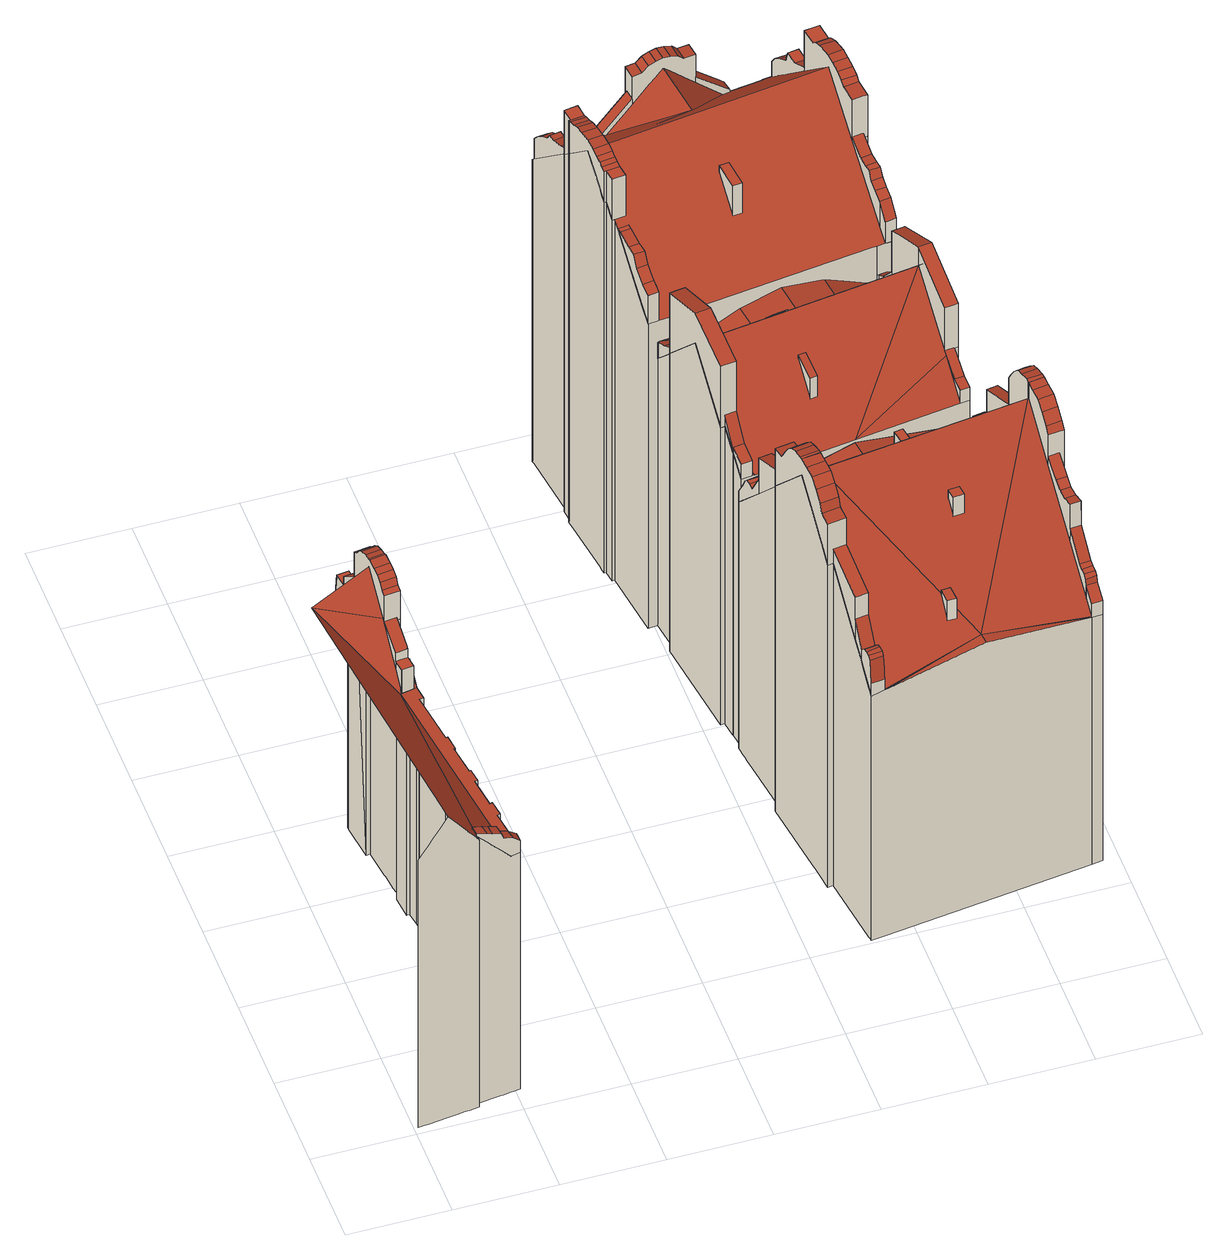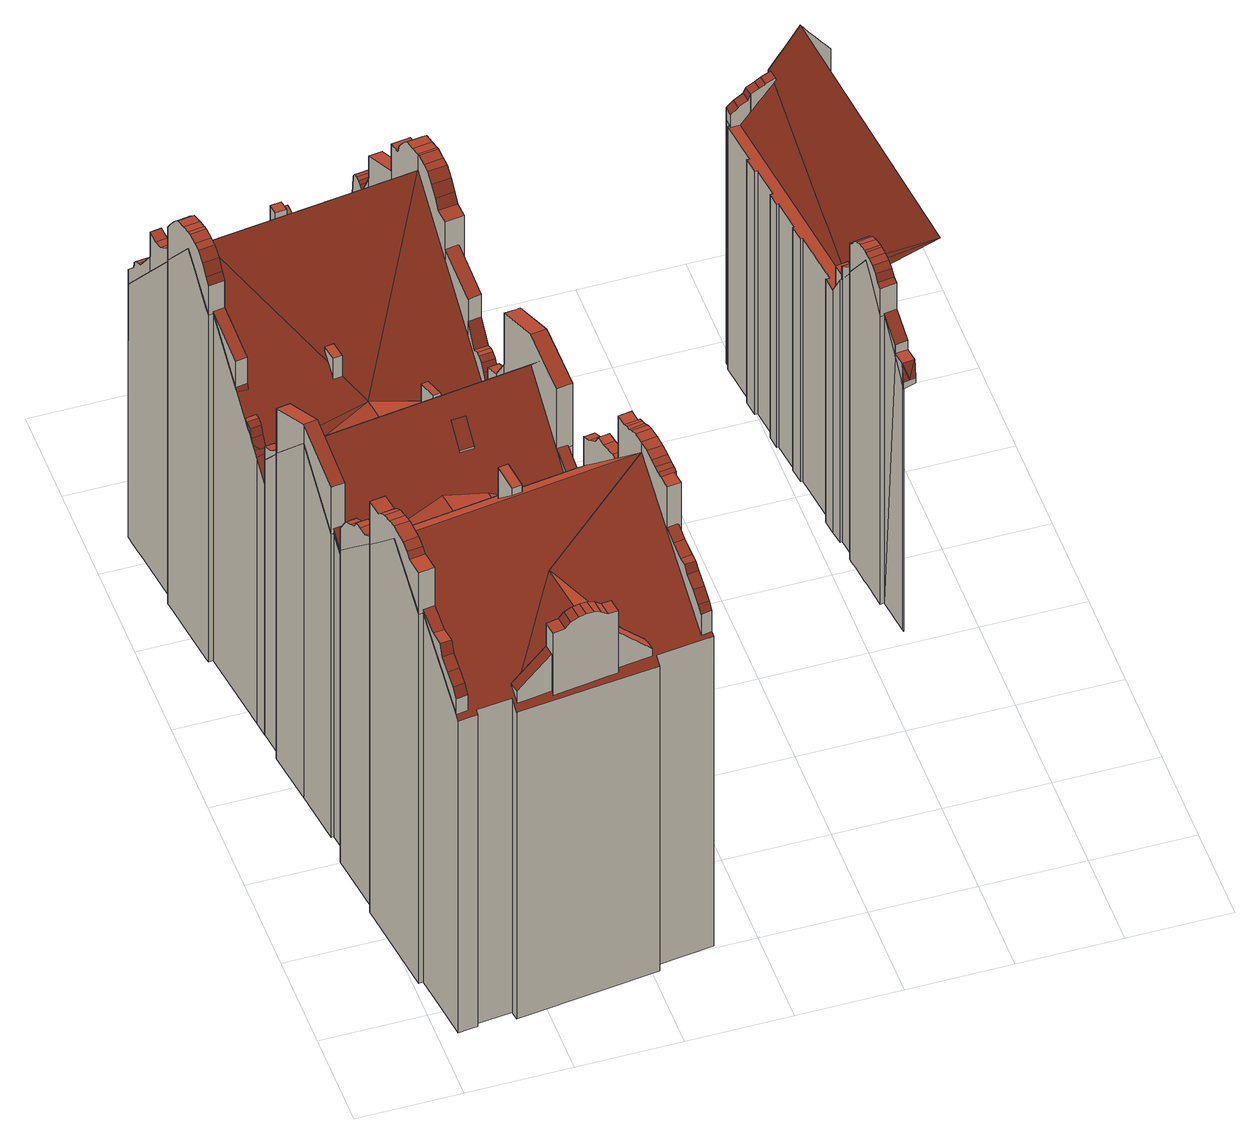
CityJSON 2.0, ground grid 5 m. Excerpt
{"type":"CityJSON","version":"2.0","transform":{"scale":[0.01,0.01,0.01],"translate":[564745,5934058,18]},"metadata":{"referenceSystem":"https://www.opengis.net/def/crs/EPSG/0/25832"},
"CityObjects":{
"building1":{"type":"Building","attributes":{"Grundfläche 2D":"909.656915","Grundhöhe NN":"18.514"},"children":["building1-1","building1-2","building1-3","building1-4","building1-5","building1-6"],"geometry":[{"type":"MultiSurface","lod":"3","boundaries":[[[0,1,2,3,4,5,6,7,8,9,10,11,12,13,14,15,16,17,18,19]],[[20,21,22,12,11,10,9,8,7,23,24]],[[23,7,6,25]],[[26,27,28,29,30,31,32,33,34,35,36,37,38,23,25,39]],[[36,35,34,40,20,24,23,38,37]],[[41,32,31,42]],[[43,41,42,44]],[[45,43,44,46]],[[47,45,46,48]],[[49,50,51,52]],[[50,47,48,51]],[[20,53,54,55,21]],[[56,49,52,57]],[[40,34,33,32,41,43,45,47,50,49,56,58,59,60,61,62,63,64,65,66,67,68,69,20]],[[70,59,58,56,57,71]],[[61,60,72,73]],[[60,59,70,72]],[[62,61,73,74]],[[63,62,74,75]],[[65,64,76,77]],[[64,63,75,76]],[[66,65,77,78]],[[54,53,20,79,80]],[[80,79,20,69,81]],[[82,68,67,66,78,83]],[[84,85,86,87,21,55,54,88,89,90]],[[69,68,82,91]],[[80,81,92]],[[92,81,69,93,94,80]],[[95,80,94,93,96,97]],[[86,98,87]],[[93,69,91,96]],[[99,54,80,95,100]],[[101,88,54,99,100]],[[102,103,104]],[[105,106,107,108,109,110,111,112,113,114,86,85,84,90,89,88,101,115]],[[116,117,118]],[[119,120,121]],[[120,111,110,121]],[[121,122,116,119]],[[117,116,122,123]]],"semantics":{"surfaces":[{"type":"WallSurface"},{"type":"RoofSurface"}],"values":[0,1,0,0,1,0,0,0,0,0,0,1,0,1,0,0,0,0,0,0,0,0,1,1,0,1,0,1,1,0,1,0,0,0,1,0,1,0,0,0,0]}}]},
"building1-1":{"type":"BuildingInstallation","parents":["building1"],"geometry":[{"type":"MultiSurface","lod":"3","boundaries":[[[124,125,126,127,128]],[[129,130,124,128,131]],[[132,133,129,131,134]],[[135,136,132,134,137]],[[138,139,140,135,137,141,142]],[[143,144,145,142,146]],[[138,142,145]],[[23,38,37,36,35,34,33,32,146,142,141,137,134,131,128,127]],[[32,41,147,144,143,146]],[[147,148,149,150,40,151,152,136,135,140,139,138,145,144]],[[152,153,132,136]],[[153,154,155,156,157,24,158,126,125,124,130,129,133,132]]],"semantics":{"surfaces":[{"type":"RoofSurface"},{"type":"WallSurface"}],"values":[0,0,0,0,0,0,0,1,1,1,1,1]}}]},
"building1-2":{"type":"BuildingInstallation","parents":["building1"],"geometry":[{"type":"MultiSurface","lod":"3","boundaries":[[[159,160,161,162,163,164,165,166,167,168,169]],[[170,167,166,165,164,171,53,79]],[[170,172,168,167]],[[172,173,169,168]],[[174,160,159,169,173,81]]],"semantics":{"surfaces":[{"type":"RoofSurface"},{"type":"WallSurface"}],"values":[0,1,1,1,1]}}]},
"building1-3":{"type":"BuildingInstallation","parents":["building1"],"geometry":[{"type":"MultiSurface","lod":"3","boundaries":[[[175,176,177,178,179,180,181]],[[182,183,177,184]],[[178,177,183]],[[185,186,171,164,175,181,180]],[[164,163,162,161,160,182,184,177,176,175]],[[92,183,182,160,174]],[[92,94,178,183]],[[187,99,54,179,178,94]]],"semantics":{"surfaces":[{"type":"RoofSurface"},{"type":"WallSurface"}],"values":[0,0,0,1,1,1,1,1]}}]},
"building1-4":{"type":"BuildingInstallation","parents":["building1"],"geometry":[{"type":"MultiSurface","lod":"3","boundaries":[[[188,189,190,191,192,193]],[[191,194,195,192]],[[194,196,197,195]],[[196,198,199,197]],[[198,200,201,199]],[[202,203,201,200]],[[204,205,206,202]],[[206,207,202]],[[207,203,202]],[[204,208,209,205]],[[209,208,210,211,212]],[[211,210,213,214,212]],[[213,215,216,214]],[[88,89,90,84,85,86,114,113,112,111,215,213,210,208,204,202,200,198,196,194,191,190]],[[215,111,120,217,218,216]],[[205,209,212,214,216,218,219,220,98,87,221,222,223,224,55,185,180,188,193,192,195,197,199,201,203,207,206]],[[180,179,54,88,190,189,188]]],"semantics":{"surfaces":[{"type":"RoofSurface"},{"type":"WallSurface"}],"values":[0,0,0,0,0,0,0,0,0,0,0,0,0,1,1,1,1]}}]},
"building1-5":{"type":"BuildingInstallation","parents":["building1"],"geometry":[{"type":"MultiSurface","lod":"3","boundaries":[[[225,226,227]],[[217,225,227,218]],[[225,217,228]],[[229,227,226,230,231]],[[218,227,229,219]],[[119,232,228,217,120]],[[232,233,225,228]],[[233,230,226,225]]],"semantics":{"surfaces":[{"type":"RoofSurface"},{"type":"WallSurface"}],"values":[0,0,0,1,1,1,1,1]}}]},
"building1-6":{"type":"BuildingInstallation","parents":["building1"],"geometry":[{"type":"MultiSurface","lod":"3","boundaries":[[[234,235,236,237]],[[238,239,240]],[[239,234,240]],[[241,239,238]],[[235,234,239]],[[234,230,233,232,240]],[[117,102,103,104,236,235,239,241]],[[236,104,118,242,231,230,234,237]],[[119,116,240,232]],[[238,240,116]],[[116,117,241,238]]],"semantics":{"surfaces":[{"type":"RoofSurface"},{"type":"WallSurface"}],"values":[0,0,0,0,0,0,1,1,1,1,1]}}]},
"building2":{"type":"Building","attributes":{"Grundfläche 2D":"155.304588","Grundhöhe NN":"20.351"},"children":["building2-1","building2-2","building2-3","building2-4","building2-5","building2-6","building2-7","building2-8","building2-9","building2-10","building2-11","building2-12","building2-13","building2-14"],"geometry":[{"type":"Solid","lod":"3","boundaries":[[[[243,244,245,246,247,248,249,250,251,252,253]],[[254,255,253,252,251,256,257,258]],[[259,255,254]],[[260,261,262,263,264,265,266,267]],[[268,269,270,271,272,243,273,274,275,266,276,277]],[[267,266,275]],[[274,273,243,253,275]],[[253,267,275]],[[244,243,278,279]],[[279,245,244]],[[280,281,243,272,271]],[[281,280,282,243]],[[283,243,282]],[[284,243,283]],[[285,243,284]],[[285,278,243]],[[285,279,278]],[[286,255,259]],[[287,288,289,290,291,253,292,286,293,294]],[[255,286,253]],[[295,296,297,298,299,300,301,302,303,304,253,291,290,305,306]],[[307,302,308]],[[309,310,311,312,313,314,315,316,317,267,302]],[[260,267,317,318,319,320]],[[302,267,253,304,303]],[[253,286,292]],[[308,302,301]],[[321,322,302,307]],[[323,324,325,326,327,302,322]],[[310,309,302,327,326]],[[328,329,330,331,251,250,249,248,247,246,245,332,333]],[[256,251,331,334]],[[335,336,337,338,339,289,288,287,294,293,286,259,254,258,257,256,334,340]],[[290,289,339,341]],[[306,305,290,341,342,343,344,345,346,301,300,299,298,297,296,295]],[[308,301,346,347]],[[307,308,347,348]],[[349,350,351,352,310,326,325,324,323,322,321,307,348,353]],[[354,355,356,357,358,317,316,315,314,313,312,311,310,352,359]],[[318,317,358,360]],[[361,362,363,265,264,263,262,261,260,320,319,318,360,364]],[[266,265,363,365]],[[366,367,368,271,270,269,268,277,276,266,365,369]],[[370,285,284,283,282,280,271,368,371]],[[245,279,285,370,332]],[[361,364,360,358,357,356,355,354,359,352,351,350,349,353,348,347,346,345,344,343,342,341,339,338,337,336,335,340,334,331,330,329,328,333,332,370,371,368,367,366,369,365,363,362]]]],"semantics":{"surfaces":[{"type":"RoofSurface"},{"type":"WallSurface"},{"type":"GroundSurface"}],"values":[[0,0,0,0,0,0,0,0,0,0,0,0,0,0,0,0,0,0,0,0,0,0,0,0,0,0,0,0,0,0,1,1,1,1,1,1,1,1,1,1,1,1,1,1,1,2]]}}]},
"building2-1":{"type":"BuildingInstallation","parents":["building2"],"geometry":[{"type":"MultiSurface","lod":"3","boundaries":[[[372,373,374,375]],[[373,376,377,374]],[[376,378,379,377]],[[379,378,380,381,382]],[[376,373,372,383,250,251,380,378]],[[384,375,374,377,379,382,381,385,386,387]],[[384,383,372,375]]],"semantics":{"surfaces":[{"type":"RoofSurface"},{"type":"WallSurface"}],"values":[0,0,0,0,1,1,1]}}]},
"building2-2":{"type":"BuildingInstallation","parents":["building2"],"geometry":[{"type":"MultiSurface","lod":"3","boundaries":[[[388,389,390,391]],[[390,389,392,393,394]],[[393,392,395,396,394]],[[395,397,398,396]],[[397,399,400,398]],[[399,401,402,403,400]],[[404,403,402]],[[404,405,406,403]],[[405,407,408,406]],[[402,401,409]],[[408,407,410,411,412]],[[413,414,412,411,410]],[[414,413,415,416,417]],[[418,419,291,292,409,401,399,397,395,392,389,388,420,421]],[[409,292,253]],[[409,253,402]],[[253,252,404,402]],[[407,405,404,252,422,423,424,425,385,381,415,413,410]],[[417,416,415,381,380,251,256]],[[408,412,414,417,256,257,258,254,259,286,293,294,287,288,289,391,390,394,396,398,400,403,406]],[[391,289,290,426,420,388]]],"semantics":{"surfaces":[{"type":"RoofSurface"},{"type":"WallSurface"}],"values":[0,0,0,0,0,0,0,0,0,0,0,0,0,1,1,1,1,1,1,1,1]}}]},
"building2-3":{"type":"BuildingInstallation","parents":["building2"],"geometry":[{"type":"MultiSurface","lod":"3","boundaries":[[[427,428,429,430]],[[428,431,432,429]],[[431,433,434,432]],[[433,435,436,434]],[[435,437,438,436]],[[439,440,438,437,441,442,443]],[[441,271,280,282,443,442]],[[277,268,269,270,271,441,437,435,433,431,428,427]],[[282,281,439,443]],[[444,445,446,447,448,449,430,429,432,434,436,438,440,439,281,272]]],"semantics":{"surfaces":[{"type":"RoofSurface"},{"type":"WallSurface"}],"values":[0,0,0,0,0,0,1,1,1,1]}}]},
"building2-4":{"type":"BuildingInstallation","parents":["building2"],"geometry":[{"type":"MultiSurface","lod":"3","boundaries":[[[450,383,384,451]],[[452,450,451,453]],[[454,452,453,455,456]],[[457,454,456,458]],[[459,457,458,460,461]],[[462,463,464,465,459,461,466,467]],[[468,469,470,471,458,456,455,453,451,384,387,472]],[[458,471,473,460]],[[473,474,461,460]],[[461,474,475,466]],[[475,244,278,285,463,462,467,466]],[[285,279,245,465,464,463]],[[459,465,245,246,247,248,249,250,383,450,452,454,457]]],"semantics":{"surfaces":[{"type":"RoofSurface"},{"type":"WallSurface"}],"values":[0,0,0,0,0,0,1,1,1,1,1,1,1]}}]},
"building2-5":{"type":"BuildingInstallation","parents":["building2"],"geometry":[{"type":"MultiSurface","lod":"3","boundaries":[[[476,477,478,479]],[[480,481,482,477,476,483]],[[276,484,479,478,266]],[[484,483,476,479]]],"semantics":{"surfaces":[{"type":"RoofSurface"},{"type":"WallSurface"}],"values":[0,1,1,1]}}]},
"building2-6":{"type":"BuildingInstallation","parents":["building2"],"geometry":[{"type":"MultiSurface","lod":"3","boundaries":[[[485,486,487,488,489,490,491]],[[489,488,487,492,493,494]],[[494,495,496,491,490,489]],[[273,497,485,491,496]],[[497,274,492,487,486,485]]],"semantics":{"surfaces":[{"type":"RoofSurface"},{"type":"WallSurface"}],"values":[0,1,1,1,1]}}]},
"building2-7":{"type":"BuildingInstallation","parents":["building2"],"geometry":[{"type":"MultiSurface","lod":"3","boundaries":[[[498,499,500,501]],[[500,499,502,503,504]],[[505,506,507,508,509]],[[507,510,511,508]],[[510,512,513,511]],[[512,514,515,513]],[[514,516,517,515]],[[516,518,519,517]],[[520,519,518]],[[520,521,522,519]],[[521,523,524,522]],[[523,525,526,524]],[[525,498,501,526]],[[502,527,528,529,504,503]],[[477,482,530,531,275,518,516,514,512,510,507,506]],[[518,275,267]],[[518,267,520]],[[267,532,533,534,535,527,502,499,498,525,523,521,520]],[[535,536,317,318,529,528,527]],[[263,264,265,509,508,511,513,515,517,519,522,524,526,501,500,504,529,318,319,320,260,261,262]],[[266,478,477,506,505,509,265]]],"semantics":{"surfaces":[{"type":"RoofSurface"},{"type":"WallSurface"}],"values":[0,0,0,0,0,0,0,0,0,0,0,0,0,0,1,1,1,1,1,1,1]}}]},
"building2-8":{"type":"BuildingInstallation","parents":["building2"],"geometry":[{"type":"MultiSurface","lod":"3","boundaries":[[[537,538,539,540]],[[541,538,537,542]],[[543,541,542,544]],[[545,543,544,546]],[[547,545,546,548]],[[549,550,551,552,553,547,548,554,555]],[[542,537,540,556,557,558,559,309,327,325,550,549,555,554,548,546,544]],[[325,326,310,552,551,550]],[[310,311,312,313,314,315,316,539,538,541,543,545,547,553,552]]],"semantics":{"surfaces":[{"type":"RoofSurface"},{"type":"WallSurface"}],"values":[0,0,0,0,0,0,1,1,1]}}]},
"building2-9":{"type":"BuildingInstallation","parents":["building2"],"geometry":[{"type":"MultiSurface","lod":"3","boundaries":[[[306,560,561,562]],[[563,295,564]],[[295,565,564]],[[565,566,567,564]],[[568,569,567,566]],[[568,570,571,569]],[[570,572,573,574,575,571]],[[300,573,572]],[[576,563,564,567,569,577]],[[578,571,575,574,579]],[[306,562,305]],[[297,298,299,300,572,570,568,566,565,295,296]],[[577,569,571,578]],[[580,561,560]]],"semantics":{"surfaces":[{"type":"RoofSurface"},{"type":"WallSurface"}],"values":[0,0,0,0,0,0,0,0,1,1,1,1,1,1]}}]},
"building2-10":{"type":"BuildingInstallation","parents":["building2"],"geometry":[{"type":"MultiSurface","lod":"3","boundaries":[[[581,582,583,584]],[[584,583,585,586]],[[581,584,586,587]],[[582,581,587,588]],[[583,582,588,585]]],"semantics":{"surfaces":[{"type":"RoofSurface"},{"type":"WallSurface"}],"values":[0,1,1,1,1]}}]},
"building2-11":{"type":"BuildingInstallation","parents":["building2"],"geometry":[{"type":"MultiSurface","lod":"3","boundaries":[[[426,589,590,420]],[[305,562,589,426,290]],[[562,561,590,589]],[[580,591,421,420,590,561]]],"semantics":{"surfaces":[{"type":"RoofSurface"},{"type":"WallSurface"}],"values":[0,1,1,1]}}]},
"building2-12":{"type":"BuildingInstallation","parents":["building2"],"geometry":[{"type":"MultiSurface","lod":"3","boundaries":[[[535,592,593,536]],[[556,540,592,535,534,594]],[[540,539,593,592]],[[317,536,593,539,316]]],"semantics":{"surfaces":[{"type":"RoofSurface"},{"type":"WallSurface"}],"values":[0,1,1,1]}}]},
"building2-13":{"type":"BuildingInstallation","parents":["building2"],"geometry":[{"type":"MultiSurface","lod":"3","boundaries":[[[483,484,427,430]],[[483,430,449,480]],[[276,277,427,484]]],"semantics":{"surfaces":[{"type":"RoofSurface"},{"type":"WallSurface"}],"values":[0,1,1]}}]},
"building2-14":{"type":"BuildingInstallation","parents":["building2"],"geometry":[{"type":"MultiSurface","lod":"3","boundaries":[[[595,596,597,598,599,600]],[[598,597,601,602]],[[603,600,599,598,602,303]],[[595,600,603,604]],[[601,597,596,595,604,304]]],"semantics":{"surfaces":[{"type":"RoofSurface"},{"type":"WallSurface"}],"values":[0,1,1,1,1]}}]},
"building3":{"type":"Building","attributes":{"Grundfläche 2D":"243.128865","Grundhöhe NN":"20.376"},"children":["building3-1","building3-2","building3-3","building3-4","building3-5","building3-6","building3-7","building3-8","building3-9","building3-10","building3-11","building3-12","building3-13","building3-14","building3-15","building3-16","building3-17","building3-18"],"geometry":[{"type":"MultiSurface","lod":"3","boundaries":[[[605,606,607,608,609]],[[610,606,605,611]],[[612,610,611,613]],[[614,612,613,615]],[[616,617,618,614,615,619]],[[620,621,622,623,624,625]],[[626,622,621,620]],[[620,627,626]],[[628,629,630,631,632,633,634,616,619,615,613,611,605,609,608,622,626,627,635,636,637,638]],[[632,639,633]],[[633,639,633,634]],[[639,640,641,642]],[[639,642,643]],[[633,639,643,634]],[[643,642,634]],[[644,645,646,647,648,649,650,651,652,653]],[[647,646,654]],[[655,656,646,645,657,658,659]],[[654,646,656]],[[660,661,662]],[[660,662,645]],[[660,645,662,663,664,665,666,667,668,669,670,671,672,673,674,675,676,677,678,679,680,681,682,683,684,685,686,687,688,689,690,691],[644,653,652,651,659,658,657,645]],[[660,691,661]],[[662,661,691,692,693]],[[693,694,662]],[[695,696,628,638,637,697,698,699]],[[699,700,695]],[[695,700,701,702,703]],[[704,705,706,707,708,709,696]],[[628,696,709,708]],[[708,710,711,628]],[[629,628,711]],[[694,693,712,713,714,715,716,717,718,719,720,721,722,723,724,725,726,727,728,729,728,730,731,732,733,734,735,736,737,738,664,663,662]],[[622,608,607]],[[617,616,634]],[[739,740,635,627,620,625,741,742]],[[636,635,740,743]],[[697,637,636,743,744]],[[698,697,744,745]],[[699,698,745,746]],[[700,699,746,747]],[[701,700,747,748]],[[749,750,751,752,706,705,704,696,695,703,702,701,748,753]],[[708,707,706,752,754]],[[711,710,755,756]],[[629,711,756]],[[630,629,756,757]],[[710,708,754,755]],[[631,630,757,758]],[[632,631,758,759]],[[639,632,759,760]],[[640,639,760,761]],[[734,733,732,762,763]],[[735,734,763,764]],[[667,666,665,664,738,737,736,735,764,765]],[[668,667,765,766]],[[767,768,769,674,673,672,671,670,669,668,766,770]],[[771,676,675,674,769,772]],[[677,676,771,773]],[[678,677,773,774]],[[679,678,774,775]],[[776,681,680,679,775,777]],[[682,681,776,778]],[[684,683,682,778,779]],[[780,686,685,684,779,781]],[[687,686,780,782]],[[688,687,782,783]],[[689,688,783,784]],[[785,786,787,788,789,714,713,712,693,692,691,690,689,784,790]],[[715,714,789,791]],[[716,715,791,792]],[[717,716,792,793]],[[719,718,717,793,794,721,720]],[[731,730,728,795,642,641,640,761,762,732]],[[623,622,607,606,610,612,614,618,617,634,642,728,727,726,725,724,723,722,721,794,741,625,624]],[[728,642,795]],[[755,754,752,751,750,749,753,748,747,746,745,744,743,740,739,742,741,794,793,792,791,789,788,787,786,785,790,784,783,782,780,781,779,778,776,777,775,774,773,771,772,769,768,767,770,766,765,764,763,762,761,760,759,758,757,756]]],"semantics":{"surfaces":[{"type":"RoofSurface"},{"type":"WallSurface"},{"type":"GroundSurface"}],"values":[0,0,0,0,0,0,0,0,0,0,0,0,0,0,0,0,0,0,0,0,0,0,0,0,0,0,0,0,0,0,0,0,0,1,1,1,1,1,1,1,1,1,1,1,1,1,1,1,1,1,1,1,1,1,1,1,1,1,1,1,1,1,1,1,1,1,1,1,1,1,1,1,1,1,1,1,2]}}]},
"building3-1":{"type":"BuildingInstallation","parents":["building3"],"geometry":[{"type":"MultiSurface","lod":"3","boundaries":[[[796,797,798,799]],[[796,799,800]],[[796,801,797]],[[802,803,804,801,796,800,805]],[[803,802,795]],[[795,802,805,640,641,642]],[[631,632,799,798]],[[632,639,800,799]],[[639,640,805,800]],[[795,642,643]],[[803,795,643,633]],[[804,803,633,806]],[[806,807,801,804]],[[797,801,807,808]]],"semantics":{"surfaces":[{"type":"RoofSurface"},{"type":"WallSurface"}],"values":[0,0,0,0,0,1,1,1,1,1,1,1,1,1]}}]},
"building3-2":{"type":"BuildingInstallation","parents":["building3"],"geometry":[{"type":"MultiSurface","lod":"3","boundaries":[[[809,810,811,812,813,814]],[[815,811,810]],[[816,817,818,819,811,815]],[[820,817,816]],[[817,820,821]],[[812,811,819]],[[625,818,817,821,623,624]],[[822,823,824,825,626,816,815,810,809,814]],[[816,626,621,820]],[[621,623,821,820]],[[627,635,813,812,819,818,625,620]]],"semantics":{"surfaces":[{"type":"RoofSurface"},{"type":"WallSurface"}],"values":[0,0,0,0,0,0,1,1,1,1,1]}}]},
"building3-3":{"type":"BuildingInstallation","parents":["building3"],"geometry":[{"type":"MultiSurface","lod":"3","boundaries":[[[826,827,828,829,830,831]],[[832,833,829,828,834]],[[631,798,797,826,831,830,630]],[[797,808,835,628,828,827,826]],[[836,837,834,828,628]],[[837,838,708,710,833,832,834]],[[710,711,829,833]],[[829,711,629]],[[629,630,830,829]]],"semantics":{"surfaces":[{"type":"RoofSurface"},{"type":"WallSurface"}],"values":[0,0,1,1,1,1,1,1,1]}}]},
"building3-4":{"type":"BuildingInstallation","parents":["building3"],"geometry":[{"type":"MultiSurface","lod":"3","boundaries":[[[839,840,838,837,841]],[[842,843,840,839,844]],[[704,844,839,841,837,836,709]],[[704,705,706,843,842,844]],[[843,706,707,708,838,840]]],"semantics":{"surfaces":[{"type":"RoofSurface"},{"type":"WallSurface"}],"values":[0,0,1,1,1]}}]},
"building3-5":{"type":"BuildingInstallation","parents":["building3"],"geometry":[{"type":"MultiSurface","lod":"3","boundaries":[[[845,846,847,848,849,850]],[[848,847,851,852,853]],[[847,846,636,637,697,851]],[[852,851,697,698,854,855,853]],[[849,848,853,855,856,638,822,814,850]],[[814,813,635,636,846,845,850]]],"semantics":{"surfaces":[{"type":"RoofSurface"},{"type":"WallSurface"}],"values":[0,0,1,1,1,1]}}]},
"building3-6":{"type":"BuildingInstallation","parents":["building3"],"geometry":[{"type":"MultiSurface","lod":"3","boundaries":[[[857,858,859,860]],[[858,857,861,862]],[[860,859,863,864]],[[857,860,864,861]],[[859,858,862,863]]],"semantics":{"surfaces":[{"type":"RoofSurface"},{"type":"WallSurface"}],"values":[0,1,1,1,1]}}]},
"building3-7":{"type":"BuildingInstallation","parents":["building3"],"geometry":[{"type":"MultiSurface","lod":"3","boundaries":[[[865,866,867,868,869]],[[865,869,870,871]],[[866,865,871]],[[651,650,868,867]]],"semantics":{"surfaces":[{"type":"RoofSurface"},{"type":"WallSurface"}],"values":[0,1,1,1]}}]},
"building3-8":{"type":"BuildingInstallation","parents":["building3"],"geometry":[{"type":"MultiSurface","lod":"3","boundaries":[[[872,873,874,875,876,877]],[[655,659,878,873,872,877]],[[874,873,878,879]],[[876,875,874,879,880]]],"semantics":{"surfaces":[{"type":"RoofSurface"},{"type":"WallSurface"}],"values":[0,1,1,1]}}]},
"building3-9":{"type":"BuildingInstallation","parents":["building3"],"geometry":[{"type":"MultiSurface","lod":"3","boundaries":[[[881,882,883,884,885]],[[885,884,886,887,888]],[[887,889,890,888]],[[889,891,892,890]],[[891,893,894,892]],[[893,895,896,894]],[[895,897,898,899]],[[899,900,895]],[[900,896,895]],[[897,901,902,898]],[[901,903,904,902]],[[903,905,906,904]],[[906,905,907,908,909]],[[909,908,910,911,912]],[[913,914,686,687,883,882,881]],[[687,688,884,883]],[[688,689,886,884]],[[901,897,895,893,891,889,887,886,689,690,691,692,693,712,713,714,907,905,903]],[[714,715,908,907]],[[715,716,910,908]],[[716,717,915,912,911,910]],[[902,904,906,909,912,915,694,662,900,899,898]],[[662,661,900]],[[900,661,660,896]],[[892,894,896,660,916,917,918,913,881,885,888,890]]],"semantics":{"surfaces":[{"type":"RoofSurface"},{"type":"WallSurface"}],"values":[0,0,0,0,0,0,0,0,0,0,0,0,0,0,1,1,1,1,1,1,1,1,1,1,1]}}]},
"building3-10":{"type":"BuildingInstallation","parents":["building3"],"geometry":[{"type":"MultiSurface","lod":"3","boundaries":[[[919,920,921,922]],[[923,919,922,924]],[[925,923,924,926]],[[927,925,926,928]],[[929,927,928,930]],[[931,929,930,932,933]],[[934,935,931,933,936,937]],[[924,922,921,938,729,932,930,928,926]],[[933,932,729,939]],[[937,936,933,939,730]],[[732,935,934,937,730,731]],[[923,925,927,929,931,935,732,733,734,920,919]]],"semantics":{"surfaces":[{"type":"RoofSurface"},{"type":"WallSurface"}],"values":[0,0,0,0,0,0,0,1,1,1,1,1]}}]},
"building3-11":{"type":"BuildingInstallation","parents":["building3"],"geometry":[{"type":"MultiSurface","lod":"3","boundaries":[[[940,941,942,943]],[[941,944,945,942]],[[944,946,947,945]],[[946,948,949,947]],[[948,950,951,949]],[[950,952,953,951]],[[953,952,954,955,956]],[[954,957,958,956,955]],[[941,940,959,960,961,962,963,964,957,954,952,950,948,946,944]],[[957,964,870,869,868,958]],[[953,956,958,868,650,649,648,647,654,656,655,877,943,942,945,947,949,951]],[[940,943,877,876,880,959]]],"semantics":{"surfaces":[{"type":"RoofSurface"},{"type":"WallSurface"}],"values":[0,0,0,0,0,0,0,0,1,1,1,1]}}]},
"building3-12":{"type":"BuildingInstallation","parents":["building3"],"geometry":[{"type":"MultiSurface","lod":"3","boundaries":[[[965,966,967,968,969]],[[968,970,971,969]],[[970,972,973,971]],[[972,974,975,976,977,973]],[[975,978,979,976]],[[978,980,981,979]],[[980,982,983,981]],[[982,984,985,983]],[[985,984,986,987,988]],[[668,989,990,967,966,965,667]],[[991,992,663,993,994,995,996,938,921,986,984,982,980,978,975,974,972,970,968,967,990,997]],[[921,920,734,735,988,987,986]],[[667,965,969,971,973,977,976,979,981,983,985,988,735,736,737,738,664,665,666]]],"semantics":{"surfaces":[{"type":"RoofSurface"},{"type":"WallSurface"}],"values":[0,0,0,0,0,0,0,0,0,1,1,1,1]}}]},
"building3-13":{"type":"BuildingInstallation","parents":["building3"],"geometry":[{"type":"MultiSurface","lod":"3","boundaries":[[[990,989,998,999]],[[998,1000,1001,999]],[[1000,1002,1003,1001]],[[1002,1004,1005,1003]],[[1004,1006,1007,1008,1009,1005]],[[1006,1010,1011,1007]],[[668,669,670,671,672,673,1010,1006,1004,1002,1000,998,989]],[[1012,1011,1010,673]],[[1013,1014,1015,1016,997,990,999,1001,1003,1005,1009,1008,1007,1011,1012,1017]]],"semantics":{"surfaces":[{"type":"RoofSurface"},{"type":"WallSurface"}],"values":[0,0,0,0,0,0,1,1,1]}}]},
"building3-14":{"type":"BuildingInstallation","parents":["building3"],"geometry":[{"type":"MultiSurface","lod":"3","boundaries":[[[1018,1019,1020,1021]],[[1021,1020,1022,1023]],[[1018,1021,1023,1024]],[[1019,1018,1024,1025]],[[1020,1019,1025,1022]]],"semantics":{"surfaces":[{"type":"RoofSurface"},{"type":"WallSurface"}],"values":[0,1,1,1,1]}}]},
"building3-15":{"type":"BuildingInstallation","parents":["building3"],"geometry":[{"type":"MultiSurface","lod":"3","boundaries":[[[1026,914,913,1027]],[[1028,1026,1027,1029]],[[1030,1028,1029,1031]],[[1032,1030,1031,1033]],[[1034,1032,1033,1035]],[[1036,1034,1035,1037]],[[1038,1036,1037,1039]],[[1040,1041,1042,1043,1039,1037,1035,1033,1031,1029,1027,913,918]],[[1038,1039,1043,685]],[[1028,1030,1032,1034,1036,1038,685,686,914,1026]]],"semantics":{"surfaces":[{"type":"RoofSurface"},{"type":"WallSurface"}],"values":[0,0,0,0,0,0,0,1,1,1]}}]},
"building3-16":{"type":"BuildingInstallation","parents":["building3"],"geometry":[{"type":"MultiSurface","lod":"3","boundaries":[[[718,1044,1045,1046]],[[1044,1047,1048,1045]],[[1047,1049,1050,1048]],[[1049,1051,1052,1050]],[[1052,1051,1053,1054,1055]],[[1056,1054,1053,1057,1058,1059]],[[1051,1049,1047,1044,718,719,720,721,1057,1053]],[[721,722,723,1059,1058,1057]],[[1060,1061,1046,1045,1048,1050,1052,1055,1054,1056,1059,723,1062]]],"semantics":{"surfaces":[{"type":"RoofSurface"},{"type":"WallSurface"}],"values":[0,0,0,0,0,0,1,1,1]}}]},
"building3-17":{"type":"BuildingInstallation","parents":["building3"],"geometry":[{"type":"MultiSurface","lod":"3","boundaries":[[[1063,1064,1065,1066]],[[1066,1065,1067,1068]],[[1063,1066,1068,1069]],[[1064,1063,1069,1070]],[[1065,1064,1070,1067]]],"semantics":{"surfaces":[{"type":"RoofSurface"},{"type":"WallSurface"}],"values":[0,1,1,1,1]}}]},
"building3-18":{"type":"BuildingInstallation","parents":["building3"],"geometry":[{"type":"MultiSurface","lod":"3","boundaries":[[[1071,1072,1073,855,854]],[[1072,1071,1074]],[[1074,1071,1075]],[[1076,1077,1078,1074,1075,1079]],[[698,699,1071,854]],[[699,700,1075,1071]],[[700,701,1079,1075]],[[701,702,703,1077,1076,1079]],[[703,1080,1074,1078,1077]],[[1080,1081,1072,1074]],[[855,1073,1072,1081,856]]],"semantics":{"surfaces":[{"type":"RoofSurface"},{"type":"WallSurface"}],"values":[0,0,0,0,1,1,1,1,1,1,1]}}]}
},
"vertices":[
[67,43,51],[166,55,51],[209,61,51],[249,66,51],[271,68,51],[288,70,51],[316,74,51],[316,74,1721],[288,70,1760],[271,68,1784],[249,66,1814],[209,61,1870],[166,55,1930],[126,50,1872],[95,46,1828],[67,43,1788],[48,41,1761],[20,37,1721],[20,37,51],[48,41,51],[336,1240,1521],[3,1483,1934],[158,127,1930],[313,97,1721],[314,146,1713],[313,97,51],[388,107,51],[431,112,51],[443,113,51],[481,118,51],[489,119,51],[525,124,51],[525,124,1529],[489,119,1526],[481,118,1525],[443,113,1570],[431,112,1583],[388,107,1633],[360,103,1666],[360,103,51],[475,166,1525],[521,161,1528],[521,161,51],[529,162,1529],[529,162,51],[501,379,1528],[501,379,51],[516,381,1530],[516,381,51],[492,459,1528],[506,461,1529],[506,461,51],[492,459,51],[340,1256,1544],[378,1424,1796],[317,1433,1819],[473,613,1528],[473,613,51],[479,613,1528],[487,614,1529],[479,682,1529],[470,681,1528],[450,834,1528],[457,835,1528],[447,913,1528],[438,912,1527],[403,1177,1526],[409,1178,1527],[423,1179,1528],[414,1251,1528],[487,614,51],[479,613,51],[479,682,51],[470,681,51],[450,834,51],[457,835,51],[447,913,51],[438,912,51],[403,1177,51],[341,1247,1532],[389,1315,1649],[393,1304,1628],[423,1179,51],[409,1178,51],[387,1495,1890],[377,1576,2001],[375,1586,2014],[299,1575,2012],[396,1426,1796],[393,1449,1828],[391,1468,1853],[414,1251,51],[392,1315,1648],[403,1317,1649],[392,1316,1649],[389,1315,51],[403,1317,51],[392,1316,51],[299,1576,2014],[378,1424,52],[378,1424,51],[396,1426,51],[285,1916,1532],[284,1916,1532],[256,1912,1538],[391,1468,51],[387,1495,51],[377,1576,51],[375,1586,51],[371,1619,51],[357,1732,51],[357,1732,1802],[360,1707,1838],[363,1684,1871],[371,1619,1965],[393,1449,51],[316,1906,1546],[314,1920,1526],[257,1904,1538],[325,1837,1646],[339,1729,1802],[339,1729,51],[316,1906,51],[314,1920,51],
[354,151,1721],[314,146,1734],[307,146,1736],[313,97,1736],[360,103,1721],[382,155,1706],[359,152,1719],[388,107,1706],[425,160,1688],[386,155,1705],[431,112,1688],[436,162,1658],[427,160,1683],[443,113,1658],[483,167,1635],[480,167,1636],[475,166,1639],[481,118,1639],[489,119,1635],[521,161,1605],[520,172,1605],[485,168,1633],[525,124,1605],[520,172,1528],[485,168,1526],[483,167,1525],[480,167,1525],[436,162,1569],[427,160,1581],[425,160,1583],[386,155,1628],[382,155,1633],[359,152,1660],[354,151,1666],[307,146,1723],
[393,1304,1669],[393,1309,1669],[391,1309,1669],[384,1308,1669],[351,1304,1669],[334,1302,1669],[340,1256,1669],[341,1247,1669],[341,1242,1669],[342,1242,1669],[400,1249,1669],[341,1242,1523],[334,1302,1616],[342,1242,1523],[400,1249,1527],[393,1309,1638],
[334,1302,1721],[351,1304,1721],[384,1308,1721],[392,1316,1726],[378,1424,1815],[319,1416,1815],[333,1308,1726],[393,1309,1721],[392,1315,1726],[391,1309,1721],[319,1416,1792],[333,1308,1625],[392,1316,52],
[319,1416,1973],[378,1424,1973],[396,1426,1973],[393,1449,1988],[317,1439,1988],[317,1433,1984],[391,1468,2021],[314,1458,2021],[387,1495,2044],[311,1485,2044],[383,1527,2055],[306,1518,2055],[377,1576,2063],[300,1566,2063],[375,1586,2061],[299,1575,2061],[371,1619,2055],[295,1610,2055],[299,1577,2061],[299,1576,2061],[367,1655,2044],[290,1645,2044],[363,1684,2021],[345,1682,2021],[286,1675,2021],[360,1707,1988],[283,1697,1988],[357,1732,1973],[280,1722,1973],[339,1729,1815],[280,1722,1815],[280,1722,1802],[299,1577,2012],[300,1566,2000],[306,1518,1934],[314,1458,1852],[317,1439,1827],
[324,1837,1721],[266,1830,1721],[266,1829,1722],[325,1837,1721],[266,1829,1646],[266,1830,1669],[266,1830,1645],[325,1837,1669],[324,1837,1669],
[257,1899,1669],[284,1916,1568],[256,1912,1568],[257,1904,1629],[316,1906,1667],[285,1916,1568],[316,1906,1669],[314,1920,1568],[257,1899,1545],
[2788,471,1852],[3309,494,1780],[3363,496,1773],[3356,552,1844],[3355,557,1850],[3350,596,1900],[3347,618,1928],[3334,713,2048],[3305,931,2324],[3225,1121,2574],[3224,1123,2576],[3307,1091,2523],[3300,1133,2576],[3328,934,2324],[3325,957,2353],[3319,996,2403],[3301,1133,2576],[2121,982,2576],[2135,879,2446],[2140,839,2395],[2146,799,2344],[2148,785,2326],[2156,721,2246],[2183,725,2246],[2212,994,2576],[2223,424,1865],[2231,369,1795],[2232,356,1778],[2234,343,1761],[2298,358,1772],[2689,561,1977],[2649,597,2027],[2212,993,2576],[2212,507,1970],[2221,443,1888],[3309,493,1780],[3355,495,1774],[2279,349,1769],[2298,354,1772],[2299,352,1772],[2319,354,1775],[2795,419,1852],[3310,489,1780],[3298,1152,2554],[3282,1276,2409],[3277,1310,2369],[3274,1330,2346],[3251,1327,2347],[3224,1125,2574],[3224,1124,2576],[3292,1200,2498],[3287,1235,2457],[3210,1633,1988],[3210,1636,1985],[3207,1658,1959],[3203,1683,1930],[3201,1701,1909],[3197,1728,1877],[3194,1748,1853],[2642,1613,1892],[2736,1533,2004],[2786,1492,2061],[3222,1547,2089],[3220,1559,2075],[3184,1827,1761],[3194,1749,1853],[2121,1666,1786],[2055,1673,1773],[2061,1626,1828],[2064,1607,1849],[2067,1583,1878],[2070,1560,1904],[2073,1535,1934],[2082,1471,2008],[2112,1251,2266],[2085,1248,2266],[2108,1078,2465],[2119,995,2562],[3174,1826,1764],[2626,1751,1893],[2136,1684,1790],[2123,1682,1787],[2119,1682,1786],[2068,1675,1775],[2121,1669,1786],[3355,557,235],[3350,596,235],[3347,618,235],[3305,931,235],[3363,496,235],[3356,552,235],[3328,934,235],[3319,996,235],[3301,1133,235],[3292,1200,235],[3277,1310,235],[3274,1330,235],[3325,957,235],[3251,1327,235],[3210,1636,235],[3207,1658,235],[3203,1683,235],[3201,1701,235],[3194,1748,235],[3194,1749,235],[3184,1827,235],[2136,1684,235],[2123,1682,235],[2119,1682,235],[2055,1673,235],[3174,1826,235],[2064,1607,235],[2067,1583,235],[2070,1560,235],[2073,1535,235],[2112,1251,235],[2061,1626,235],[2085,1248,235],[2140,839,235],[2146,799,235],[2156,721,235],[2135,879,235],[2183,725,235],[2231,369,235],[2232,356,235],[2234,343,235],[2223,424,235],[3310,489,235],[2299,352,235],
[3334,713,2288],[3327,767,2277],[3273,760,2277],[3281,706,2288],[3320,814,2285],[3267,807,2285],[3315,853,2315],[3262,846,2315],[3305,931,2393],[3251,924,2393],[3256,888,2357],[3334,713,2138],[3281,706,2138],[3251,924,2325],[3256,888,2280],[3281,706,2049],
[3198,1319,2525],[3201,1300,2562],[3277,1310,2562],[3274,1330,2525],[3205,1266,2615],[3258,1273,2615],[3282,1276,2615],[3211,1225,2656],[3287,1235,2656],[3216,1190,2667],[3292,1200,2667],[3222,1142,2678],[3298,1152,2678],[3224,1125,2675],[3224,1123,2675],[3301,1133,2675],[3225,1121,2675],[3230,1080,2667],[3307,1091,2667],[3238,1026,2656],[3314,1036,2656],[3224,1124,2675],[3243,986,2615],[3296,993,2615],[3319,996,2615],[3248,946,2562],[3325,957,2562],[3251,924,2525],[3305,931,2525],[3328,934,2525],[3201,1300,2367],[3222,1142,2554],[3198,1319,2360],[3198,1319,2344],[3230,1080,2522],[3238,1026,2454],[3243,986,2403],[3248,946,2353],[3251,1327,2360],
[2221,443,1962],[2223,424,1981],[2288,433,1981],[2285,452,1962],[2225,410,1994],[2290,419,1994],[2228,390,1998],[2292,399,1998],[2231,369,1994],[2295,378,1994],[2232,356,1973],[2297,364,1973],[2298,354,1862],[2298,358,1902],[2234,343,1842],[2279,349,1842],[2299,352,1842],[2297,364,1781],[2295,378,1798],[2292,399,1824],[2290,419,1850],[2288,433,1867],[2285,452,1891],
[3347,618,2002],[3294,611,2002],[3350,596,1990],[3296,589,1990],[3353,573,1981],[3297,585,1988],[3300,566,1981],[3355,557,1962],[3302,550,1962],[3356,552,1928],[3302,549,1955],[3302,545,1928],[3309,493,1868],[3310,489,1863],[3355,495,1863],[3363,496,1863],[3303,545,1928],[3309,494,1868],[3296,589,1902],[3297,585,1895],[3300,566,1872],[3302,550,1851],[3294,611,1929],[3302,549,1850],[3302,545,1845],[3303,545,1845],
[2277,516,2232],[2247,734,2337],[2183,725,2337],[2212,507,2232],[2277,516,1973],[2252,696,2201],[2247,734,2248],[2277,516,2097],[2212,507,2097],
[2687,599,2057],[2649,597,2057],[2644,597,2057],[2647,530,2057],[2648,523,2057],[2662,524,2057],[2691,525,2057],[2644,597,2027],[2647,530,1944],[2648,523,1935],[2662,524,1934],[2691,525,1932],[2687,599,2024],
[2194,1131,2615],[2189,1165,2562],[2098,1153,2562],[2103,1119,2615],[2185,1193,2513],[2121,1185,2513],[2094,1181,2513],[2183,725,2502],[2247,734,2502],[2239,797,2513],[2148,785,2513],[2156,721,2502],[2237,812,2562],[2146,799,2562],[2231,851,2615],[2140,839,2615],[2226,891,2656],[2135,879,2656],[2219,946,2667],[2128,934,2667],[2212,993,2676],[2121,982,2676],[2212,994,2676],[2210,1007,2678],[2119,995,2678],[2204,1055,2667],[2113,1043,2667],[2199,1090,2656],[2108,1078,2656],[2176,1260,2502],[2112,1251,2502],[2085,1248,2502],[2237,812,2347],[2231,851,2396],[2204,1055,2504],[2199,1090,2463],[2176,1260,2262],[2176,1260,2337],[2112,1251,2337],
[2138,1544,1981],[2073,1535,1981],[2082,1471,2097],[2146,1480,2097],[2070,1560,1988],[2134,1569,1988],[2067,1583,1988],[2131,1591,1988],[2064,1607,1966],[2128,1616,1966],[2061,1626,1925],[2126,1634,1925],[2121,1669,1864],[2119,1682,1842],[2068,1675,1842],[2055,1673,1842],[2059,1640,1898],[2124,1649,1898],[2121,1666,1869],[2146,1480,2004],[2128,1616,1845],[2126,1634,1824],[2124,1649,1806],
[3166,1556,2067],[3168,1539,2097],[3222,1547,2097],[3157,1624,1987],[3156,1628,1988],[3210,1636,1988],[3207,1658,1988],[3153,1651,1988],[3203,1683,1966],[3150,1675,1966],[3201,1701,1925],[3148,1694,1925],[3199,1716,1898],[3167,1727,1872],[3143,1726,1868],[3146,1708,1898],[3156,1628,1982],[3153,1651,1956],[3148,1694,1906],[3146,1708,1889],[3168,1539,2086],
[2825,820,2391],[2819,871,2391],[2766,866,2391],[2772,814,2391],[2766,866,2335],[2772,814,2272],[2825,820,2270],[2819,871,2333],
[3222,1547,2255],[3168,1539,2255],[3193,1354,2303],
[2146,1480,2232],[2082,1471,2232],[2172,1292,2224],
[2790,1462,2128],[2786,1492,2128],[2778,1542,2128],[2736,1536,2128],[2736,1533,2128],[2748,1456,2128],[2778,1542,2002],[2736,1536,2001],[2748,1456,2099],[2790,1462,2098],
[2237,2477,1990],[2228,2549,1990],[2038,2524,1947],[2043,2488,1947],[2146,2482,1970],[2358,2567,2042],[2374,2450,2042],[2559,2594,2084],[2579,2442,2084],[2769,2622,2042],[2784,2506,2042],[3005,2651,1911],[3005,2654,1911],[2865,2635,1990],[2874,2564,1990],[1967,2444,1985],[2013,2496,1934],[2038,2524,1905],[2010,2520,1905],[1963,2514,1905],[1958,2513,1905],[2013,2495,1934],[1967,2443,1986],[3081,2238,2395],[3146,2247,2395],[3110,2515,2083],[3098,2513,2083],[3087,2594,1990],[3028,2637,1931],[3005,2654,1908],[1981,2346,2099],[1957,2343,2099],[1991,2089,2395],[2067,2099,2395],[3087,2595,1989],[3078,2663,1908],[3066,2662,1908],[3025,2656,1908],[3025,2656,1909],[2386,3417,2456],[2412,3397,2480],[2372,3687,2480],[2337,3683,2443],[2302,3678,2406],[2269,3673,2372],[2221,3666,2320],[2093,3648,2185],[2200,3564,2284],[2337,3456,2411],[2372,3688,2480],[2531,3710,2318],[2409,3693,2443],[2472,3476,2409],[2580,3618,2283],[2662,3728,2184],[1888,3076,2727],[1888,3075,2727],[1888,3075,2728],[2989,3228,2728],[3063,3238,2728],[3046,3364,2600],[3043,3390,2574],[3031,3478,2484],[3011,3476,2484],[2989,3642,2315],[2986,3660,2297],[2979,3715,2241],[2971,3768,2188],[2968,3798,2157],[2965,3820,2135],[2911,3813,2134],[2873,3809,2134],[2875,3792,2150],[2706,3772,2147],[2700,3816,2103],[2290,3766,2096],[2023,3733,2091],[2027,3698,2127],[1807,3670,2124],[1754,3663,2124],[1757,3648,2140],[1801,3321,2472],[1788,3319,2471],[1797,3253,2538],[1788,3252,2538],[1790,3231,2559],[1794,3202,2589],[1799,3169,2622],[1813,3065,2728],[1888,3074,2727],[2136,1684,1908],[2626,1751,1908],[2026,1833,2095],[2046,1836,2095],[2057,1757,2003],[2057,1756,2002],[2068,1675,1908],[2119,1682,1908],[2123,1682,1908],[3138,1821,1908],[3174,1826,1908],[3184,1827,1908],[3176,1883,1977],[3163,1979,2095],[3119,1960,2079],[3182,1982,2095],[3146,2247,2394],[1829,2946,2604],[1832,2921,2577],[1835,2898,2554],[1845,2900,2553],[1853,2840,2492],[1865,2842,2492],[1869,2813,2462],[1895,2619,2258],[1903,2559,2196],[1910,2507,2141],[1958,2513,2140],[1963,2514,2140],[2010,2520,2140],[2038,2524,2140],[2228,2549,2139],[3005,2654,2136],[3025,2656,2136],[3059,2713,2189],[3066,2662,2135],[3078,2663,2135],[3120,2669,2135],[3107,2766,2236],[3076,2996,2477],[3096,2998,2476],[3084,3086,2568],[3081,3108,2591],[3076,3144,2629],[1967,2443,238],[1981,2346,238],[1958,2513,238],[1967,2444,238],[1957,2343,238],[2026,1833,238],[2046,1836,238],[2057,1757,238],[2057,1756,238],[2068,1675,238],[2123,1682,238],[2136,1684,238],[3174,1826,238],[3184,1827,238],[2119,1682,238],[3163,1979,238],[3182,1982,238],[3146,2247,238],[3110,2515,238],[3098,2513,238],[3087,2594,238],[3087,2595,238],[3078,2663,238],[3120,2669,238],[3076,2996,238],[3096,2998,238],[3031,3478,238],[3011,3476,238],[2986,3660,238],[2979,3715,238],[2965,3820,238],[2989,3642,238],[2873,3809,238],[2911,3813,238],[2875,3792,238],[2706,3772,238],[2700,3816,238],[2023,3733,238],[2290,3766,238],[2027,3698,238],[1754,3663,238],[1801,3321,238],[1757,3648,238],[1788,3319,238],[1797,3253,238],[1788,3252,238],[1794,3202,238],[1799,3169,238],[1829,2946,238],[1832,2921,238],[1835,2898,238],[1790,3231,238],[1845,2900,238],[1853,2840,238],[1865,2842,238],[1910,2507,238],[3025,2656,1957],
[3036,2587,2012],[3045,2506,2113],[3098,2513,2113],[3087,2594,2013],[3087,2595,2012],[3034,2587,2012],[3066,2662,1957],[3028,2637,1972],[3034,2588,2011],[3078,2663,1957],[3034,2588,1988],[3034,2587,1990],[3045,2506,2083],
[2028,2385,2091],[2019,2450,2046],[1972,2445,2046],[1967,2443,2047],[1981,2346,2113],[2032,2353,2113],[2019,2451,2046],[2013,2495,2022],[1963,2514,2008],[1958,2513,2008],[1967,2444,2046],[2013,2496,2022],[2010,2520,2008],[2032,2353,2100],[2028,2385,2062],[2019,2450,1986],[2019,2451,1985],
[3045,2506,2368],[3054,2443,2402],[3081,2238,2511],[3146,2247,2511],[3110,2515,2368],[3098,2513,2368],[3163,1979,2368],[3182,1982,2368],[3117,1973,2368],[3081,2238,2394],[3117,1973,2094],[3117,1973,2102],[3163,1979,2102],
[3130,1876,2012],[3176,1883,2012],[3119,1960,2090],[3174,1826,1990],[3184,1827,1990],[3138,1821,1990],
[1981,2346,2477],[1957,2343,2477],[1991,2089,2578],[2067,2099,2578],[2039,2306,2496],[2032,2353,2477],[2026,1833,2477],[2046,1836,2477],[2101,1843,2477],[2046,1836,2166],[2101,1843,2166],[2101,1843,2095],
[2395,2318,2206],[2404,2228,2310],[2472,2235,2313],[2463,2325,2208],[2395,2318,2196],[2404,2228,2300],[2472,2235,2303],[2463,2325,2198],
[2045,3698,2176],[2052,3652,2176],[2061,3644,2186],[2221,3666,2353],[2213,3721,2353],[2213,3721,2129],[2045,3698,2130],
[2674,3730,2220],[2696,3733,2199],[2688,3788,2199],[2666,3785,2220],[2523,3765,2353],[2531,3710,2353],[2696,3733,2184],[2688,3788,2128],[2523,3765,2129],
[1854,3328,2747],[1801,3321,2747],[1788,3319,2747],[1797,3253,2747],[1862,3262,2747],[1788,3252,2747],[1790,3231,2756],[1865,3241,2756],[1794,3202,2763],[1869,3212,2763],[1799,3169,2778],[1874,3179,2778],[1805,3121,2790],[1880,3131,2790],[1813,3065,2793],[1888,3076,2793],[1820,3008,2790],[1895,3018,2790],[1888,3074,2793],[1888,3075,2793],[1825,2971,2778],[1900,2981,2778],[1829,2946,2763],[1904,2957,2763],[1832,2921,2756],[1907,2931,2756],[1835,2898,2747],[1845,2900,2747],[1910,2908,2747],[1853,2840,2747],[1865,2842,2747],[1918,2849,2747],[1854,3328,2501],[1801,3321,2501],[1918,2849,2491],[1865,3241,2559],[1862,3262,2538],[1854,3328,2472],
[3087,2913,2450],[3076,2996,2506],[3021,2988,2506],[3033,2906,2450],[3094,2862,2447],[3040,2854,2447],[3098,2829,2447],[3044,2821,2447],[3102,2804,2405],[3047,2797,2405],[3107,2766,2379],[3052,2759,2379],[3113,2720,2353],[3059,2713,2353],[3059,2712,2353],[3078,2663,2270],[3120,2669,2270],[3060,2703,2338],[3066,2662,2270],[3021,2988,2477],[3059,2712,2188],
[2521,3779,2492],[2463,3771,2495],[2473,3702,2495],[2531,3710,2492],[2437,3767,2522],[2446,3698,2522],[2399,3762,2536],[2409,3693,2536],[2363,3757,2540],[2372,3688,2540],[2327,3752,2536],[2337,3683,2536],[2292,3747,2522],[2302,3678,2522],[2260,3742,2495],[2262,3728,2495],[2269,3673,2495],[2211,3736,2492],[2221,3666,2492],[2521,3779,2115],[2399,3762,2115],[2363,3757,2115],[2292,3747,2115],[2260,3742,2115],[2211,3736,2115],
[3031,3478,2737],[3011,3476,2737],[2957,3468,2737],[2969,3380,2739],[3043,3390,2739],[2972,3354,2762],[3046,3364,2762],[2978,3313,2784],[3052,3323,2784],[2985,3261,2795],[2989,3228,2803],[3063,3238,2803],[3059,3271,2795],[2995,3183,2795],[3069,3193,2795],[3002,3134,2784],[3076,3144,2784],[3007,3098,2762],[3081,3108,2762],[3010,3076,2741],[3084,3086,2741],[3021,2988,2737],[3076,2996,2737],[3096,2998,2737],[3011,3476,2506],[2957,3468,2506],[2969,3380,2574],[2972,3354,2600],[2995,3183,2681],[3002,3134,2629],[3007,3098,2592],[3010,3076,2568],[2957,3468,2484],
[2998,3571,2447],[2944,3564,2447],[2989,3642,2447],[2934,3635,2447],[2986,3660,2383],[2932,3653,2383],[2979,3715,2342],[2924,3708,2342],[2971,3768,2297],[2917,3761,2297],[2920,3738,2316],[2921,3731,2322],[2968,3798,2252],[2913,3791,2252],[2913,3791,2157],[2920,3738,2210],[2921,3731,2218],[2932,3653,2297],[2934,3635,2315],[2917,3761,2187],
[2451,2812,2566],[2434,2953,2566],[2387,2947,2566],[2404,2807,2566],[2387,2947,2525],[2404,2807,2378],[2451,2812,2377],[2434,2953,2524],
[1792,3382,2463],[1845,3389,2463],[1783,3454,2433],[1836,3461,2433],[1778,3492,2430],[1831,3499,2430],[1774,3516,2392],[1827,3523,2392],[1767,3573,2351],[1819,3580,2351],[1760,3621,2302],[1813,3628,2302],[1757,3648,2268],[1809,3655,2268],[1831,3499,2298],[1827,3523,2273],[1819,3580,2215],[1809,3655,2140],
[1873,2788,2463],[1925,2795,2463],[1922,2821,2462],[1884,2704,2445],[1937,2711,2445],[1891,2652,2445],[1944,2659,2445],[1895,2619,2388],[1948,2626,2388],[1903,2559,2343],[1956,2567,2343],[1954,2580,2353],[1960,2538,2329],[1910,2507,2317],[1958,2513,2317],[1963,2514,2317],[1956,2567,2196],[1954,2580,2209],[1960,2538,2166],
[2495,1891,2216],[2480,2011,2255],[2445,2007,2255],[2460,1886,2216],[2445,2007,2230],[2460,1886,2090],[2495,1891,2089],[2480,2011,2229],
[2057,1757,2035],[2112,1764,2036],[2103,1827,2140],[2112,1763,2035],[2057,1756,2034],[2119,1682,2001],[2123,1682,2001],[2121,1698,2008],[2068,1675,2001],[2112,1763,2002],[2112,1764,2003]
]}
